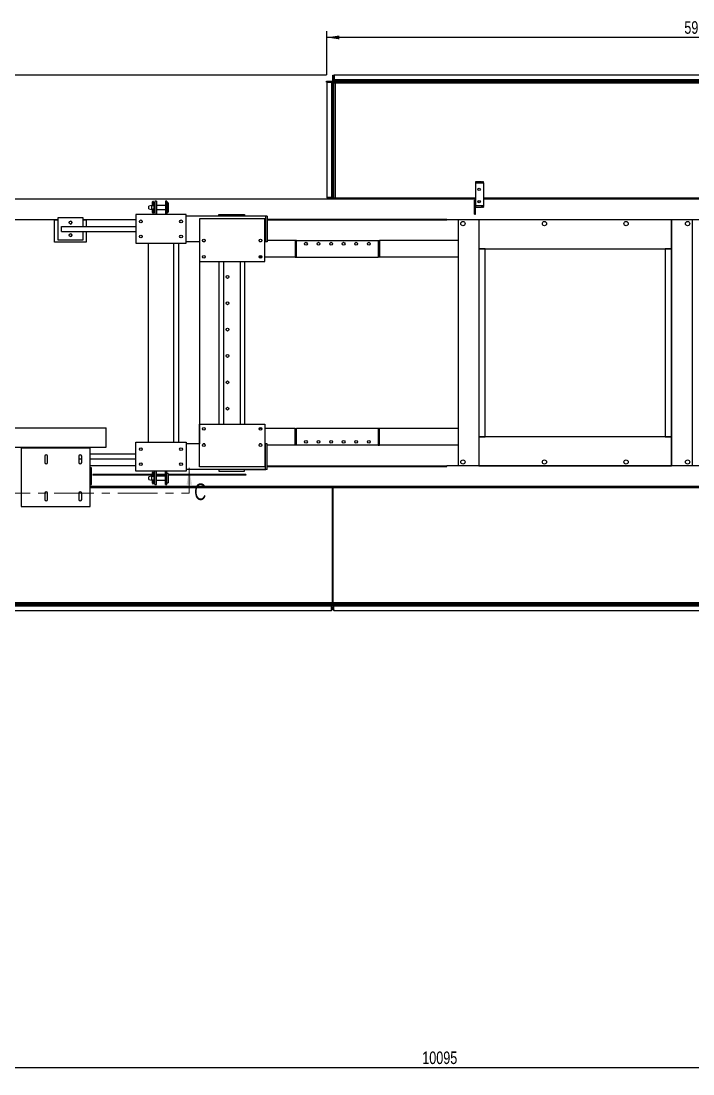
# Model space of a CAD drawing. Header units: millimetres. Extents: x 1293 to 41893, y 1011 to 26911.
# Drawn here: x 9641 to 14994, y 9975 to 18367 of the extents above; entities that cross this region are included whole.
import ezdxf

# ---------------------------------------------------------------- set-up
doc = ezdxf.new("R2010")
doc.units = ezdxf.units.MM
doc.header["$LTSCALE"] = 50
doc.linetypes.add('CENTER', pattern=[10.16, 6.35, -1.27, 1.27, -1.27])
for name, color, linetype in [('CAPA_1', 7, 'Continuous'), ('CLIP_BAR', 5, 'Continuous'), ('PASILLOS', 2, 'Continuous')]:
    doc.layers.add(name, color=color, linetype=linetype)
doc.styles.add('SLDTEXTSTYLE0', font='TXT', dxfattribs={"width": 0.75})
doc.dimstyles.new('SLDDIMSTYLE0', dxfattribs={"dimtxt": 100, "dimasz": 100, "dimexe": 0, "dimexo": 0.0625, "dimgap": 25, "dimtad": 2, "dimdec": 0, "dimrnd": 1e-09, "dimzin": 12, "dimdsep": 46, "dimtxsty": 'SLDTEXTSTYLE0', "dimsah": 1, "dimcen": 0.09, "dimadec": 0, "dimazin": 3, "dimtfac": 1, "dimtdec": 0, "dimtofl": 0, "dimtmove": 0, "dimatfit": 3, "dimfxl": 1, "dimfrac": 2, "dimtolj": 1, "dimtzin": 12, "dimarcsym": 0})

# ---------------------------------------------------------------- blocks, each defined once
blk = doc.blocks.new('_D_12')
at = {"layer": 'CAPA_1', "transparency": 16777216}
for p, q in [((12074.8, 17936.1), (7053.4, 17936.1)), ((7103.4, 16948.4), (7103.4, 17936.1)), ((7957.8, 16948.4), (7053.4, 16948.4))]:
    blk.add_line(p, q, dxfattribs=at)
for points in [[(7103.4, 17936.1), (7088, 17836.1), (7118.8, 17836.1)], [(7103.4, 16948.4), (7118.8, 17048.4), (7088, 17048.4)]]:
    blk.add_solid(points, dxfattribs=at)
at = {"layer": 'CAPA_1', "transparency": 16777216, "insert": (6974.5, 17331.4), "char_height": 100, "attachment_point": 1, "rotation": 90, "style": 'SLDTEXTSTYLE0'}
blk.add_mtext('988', dxfattribs=at)
blk = doc.blocks.new('_D_16')
at = {"layer": 'CAPA_1', "transparency": 16777216}
for p, q in [((7974.7, 13667.4), (7974.7, 9974.9)), ((18069.9, 13667.8), (18069.9, 9974.9)), ((7974.7, 10024.9), (18069.9, 10024.9))]:
    blk.add_line(p, q, dxfattribs=at)
for points in [[(7974.7, 10024.9), (8074.7, 10009.5), (8074.7, 10040.3)], [(18069.9, 10024.9), (17969.9, 10040.3), (17969.9, 10009.5)]]:
    blk.add_solid(points, dxfattribs=at)
at = {"layer": 'CAPA_1', "transparency": 16777216, "insert": (12837.6, 10153.8), "char_height": 100, "attachment_point": 1, "style": 'SLDTEXTSTYLE0'}
blk.add_mtext('10095', dxfattribs=at)
blk = doc.blocks.new('_D_17')
at = {"layer": 'CAPA_1', "transparency": 16777216}
for p, q in [((12076.7, 17937.9), (12076.7, 18286.9)), ((18069.9, 18236.9), (12076.7, 18236.9)), ((18069.9, 17937.9), (18069.9, 18286.9))]:
    blk.add_line(p, q, dxfattribs=at)
for points in [[(12076.7, 18236.9), (12176.7, 18221.5), (12176.7, 18252.3)], [(18069.9, 18236.9), (17969.9, 18252.3), (17969.9, 18221.5)]]:
    blk.add_solid(points, dxfattribs=at)
at = {"layer": 'CAPA_1', "transparency": 16777216, "insert": (14925.5, 18365.8), "char_height": 100, "attachment_point": 1, "style": 'SLDTEXTSTYLE0'}
blk.add_mtext('5993', dxfattribs=at)

msp = doc.modelspace()

# ---------------------------------------------------------------- linework, layer by layer
at = {"color": 7, "linetype": 'Continuous', "lineweight": 25}
for p, q in [((13262.4128232, 17086.440389), (13262.4128232, 17083.265389)), ((13310.0378232, 17086.440389), (13262.4128232, 17086.440389)), ((13262.4128232, 17076.915389), (13262.4128232, 16894.465389)), ((13262.4128232, 17076.915389), (13325.9128232, 17076.915389)), ((13310.0378232, 17086.440389), (13310.0378232, 17076.915389)), ((13310.0378232, 17086.440389), (13316.3878232, 17086.440389)), ((13316.3878232, 17086.440389), (13316.3878232, 17076.915389)), ((13325.9128232, 17086.440389), (13316.3878232, 17086.440389)), ((13325.9128232, 17076.915389), (13325.9128232, 17086.440389)), ((13325.9128232, 17076.915389), (13325.9128232, 16894.465389)), ((13262.4128232, 16948.440389), (8022.3128232, 16948.440389)), ((10683.2253232, 16897.355389), (10658.2253232, 16891.1221889)), ((10658.2253232, 16871.8385891), (10658.2253232, 16891.1221889)), ((10658.2253232, 16871.8385891), (10683.2253232, 16865.605389)), ((10687.6690732, 16897.355389), (10683.2253232, 16897.355389)), ((10683.2253232, 16865.605389), (10683.2253232, 16897.355389)), ((10691.097719, 16929.0443944), (10688.9705454, 16926.9171444)), ((10688.9705454, 16896.954145), (10688.9705454, 16926.9171444)), ((10688.970976, 16922.8531444), (10691.0981496, 16924.9803944)), ((10688.970976, 16896.9540395), (10688.970976, 16922.8531444)), ((10697.4796703, 16922.8531444), (10688.970976, 16922.8531444)), ((10695.3520662, 16929.0443944), (10691.097719, 16929.0443944)), ((10691.0981496, 16924.9803944), (10695.3524968, 16924.9803944)), ((10697.4792398, 16926.9171444), (10695.3520662, 16929.0443944)), ((10695.3524968, 16924.9803944), (10697.4796703, 16922.8531444)), ((10697.4792398, 16922.853575), (10697.4792398, 16926.9171444)), ((10697.4796703, 16896.9580833), (10697.4796703, 16922.8531444)), ((10700.2253232, 16897.355389), (10698.7062498, 16897.355389)), ((10702.7653232, 16919.480389), (10700.2253232, 16919.480389)), ((10700.2253232, 16919.480389), (10700.2253232, 16843.480389)), ((10702.7653232, 16919.480389), (10702.7653232, 16843.480389)), ((10708.0628232, 16897.355389), (10702.7653232, 16897.355389)), ((10720.7628232, 16931.480389), (10708.0628232, 16931.480389)), ((10708.0628232, 16931.480389), (10708.0628232, 16881.480389)), ((10708.0628232, 16881.480389), (10708.0628232, 16825.636389)), ((10720.7628232, 16931.480389), (10720.7628232, 16881.480389)), ((10790.7628232, 16897.355389), (10720.7628232, 16897.355389)), ((10720.7628232, 16881.480389), (10720.7628232, 16825.636389)), ((10803.4628232, 16931.480389), (10790.7628232, 16931.480389)), ((10790.7628232, 16931.480389), (10790.7628232, 16881.480389)), ((10790.7628232, 16881.480389), (10790.7628232, 16825.636389)), ((10803.4628232, 16931.480389), (10803.4628232, 16881.480389)), ((10812.9878232, 16919.580389), (10803.4628232, 16919.580389)), ((10803.4628232, 16881.480389), (10803.4628232, 16825.636389)), ((10812.9878232, 16919.580389), (10812.9878232, 16843.380389)), ((13252.8878232, 16884.940389), (13252.8878232, 16938.440389)), ((13252.8878232, 16938.440389), (13262.4128232, 16938.440389)), ((13252.8878232, 16884.940389), (13262.4128232, 16884.940389)), ((13252.8878232, 16828.440389), (13252.8878232, 16884.940389)), ((13262.4128232, 16894.465389), (13262.4128232, 16884.940389)), ((13325.9128232, 16894.465389), (13262.4128232, 16894.465389)), ((13262.4128232, 16884.940389), (13310.0378232, 16884.940389)), ((13262.4128232, 16828.440389), (13262.4128232, 16884.940389)), ((13310.0378232, 16894.465389), (13310.0378232, 16884.940389)), ((13316.3878232, 16884.940389), (13310.0378232, 16884.940389)), ((13316.3878232, 16894.465389), (13316.3878232, 16884.940389)), ((13316.3878232, 16884.940389), (13325.9128232, 16884.940389)), ((17166.9128232, 16948.440389), (13325.9128232, 16948.440389)), ((13325.9128232, 16888.115389), (13325.9128232, 16884.940389)), ((9933.44943, 16798.636389), (9933.44943, 16622.636389)), ((10136.44943, 16798.636389), (9933.44943, 16798.636389)), ((10136.44943, 16730.753189), (10136.44943, 16798.636389)), ((10555.7628232, 16825.636389), (10555.7628232, 16595.636389)), ((10955.7628232, 16825.636389), (10555.7628232, 16825.636389)), ((10683.2253232, 16865.605389), (10687.6690732, 16865.605389)), ((10688.9705454, 16861.4803944), (10688.9705454, 16866.0110517)), ((10688.970976, 16861.4803944), (10688.970976, 16866.0111534)), ((10697.4796703, 16861.4803944), (10697.4796703, 16866.0048493)), ((10698.7062498, 16865.605389), (10700.2253232, 16865.605389)), ((10700.2253232, 16843.480389), (10702.7653232, 16843.480389)), ((10702.7653232, 16865.605389), (10708.0628232, 16865.605389)), ((10720.7628232, 16865.605389), (10790.7628232, 16865.605389)), ((10803.4628232, 16843.380389), (10812.9878232, 16843.380389)), ((10955.7628232, 16595.636389), (10955.7628232, 16825.636389)), ((11588.2577111, 16812.490389), (10955.7628232, 16812.490389)), ((11064.2577111, 16792.136389), (11064.2577111, 16451.1363887)), ((11582.2577111, 16792.136389), (11064.2577111, 16792.136389)), ((11218.2577111, 16812.490389), (11218.2577111, 16825.636389)), ((11218.2577111, 16825.636389), (11422.2577111, 16825.636389)), ((11422.1117111, 16813.760389), (11218.4037111, 16813.760389)), ((11218.4037111, 16813.760389), (11218.4037111, 16812.490389)), ((11422.1117111, 16812.490389), (11422.1117111, 16813.760389)), ((11422.1117111, 16813.760389), (11437.1117111, 16813.760389)), ((11422.2577111, 16825.636389), (11422.2577111, 16813.760389)), ((11437.1117111, 16812.490389), (11437.1117111, 16813.760389)), ((11437.1117111, 16813.760389), (11592.1117111, 16813.760389)), ((11582.2577111, 16451.1363887), (11582.2577111, 16792.136389)), ((11588.2577111, 16812.490389), (11588.2577111, 16608.782389)), ((11600.9577111, 16812.490389), (11588.2577111, 16812.490389)), ((11592.1117111, 16812.490389), (11592.1117111, 16813.760389)), ((11600.9577111, 16812.490389), (11600.9577111, 16608.782389)), ((11600.9577111, 16789.182389), (13033.5088232, 16789.182389)), ((13033.5088232, 16789.182389), (13033.5088232, 16782.832389)), ((13252.8878232, 16828.440389), (13262.4128232, 16828.440389)), ((9933.44943, 16782.832389), (8946.6262163, 16782.832389)), ((9907.1226764, 16782.832389), (9933.44943, 16782.832389)), ((9907.1226764, 16605.832389), (9907.1226764, 16782.832389)), ((9963.107381, 16690.519589), (9963.107381, 16730.753189)), ((9963.107381, 16730.753189), (10555.7628232, 16730.753189)), ((10555.7628232, 16782.832389), (10136.44943, 16782.832389)), ((10136.44943, 16782.832389), (10161.1226764, 16782.832389)), ((10161.1226764, 16782.832389), (10161.1226764, 16730.753189)), ((11600.9577111, 16782.832389), (13033.5088232, 16782.832389)), ((17214.7588232, 16782.832389), (13033.5088232, 16782.832389)), ((13123.5088232, 16782.832389), (13123.5088232, 14822.440389)), ((13289.1168232, 16782.832389), (13123.5088232, 16782.832389)), ((13289.1168232, 16782.832389), (13289.1168232, 14822.440389)), ((13289.1168232, 16782.832389), (13289.1168232, 16552.832389)), ((14823.5088232, 16782.832389), (13289.1168232, 16782.832389)), ((14989.1168232, 16782.832389), (14823.5088232, 16782.832389)), ((14823.5088232, 16782.832389), (14823.5088232, 14822.440389)), ((14823.5088232, 16552.832389), (14823.5088232, 16782.832389)), ((14989.1168232, 16782.832389), (14989.1168232, 14822.440389)), ((9933.44943, 16622.636389), (10136.44943, 16622.636389)), ((9963.107381, 16690.519589), (10555.7628232, 16690.519589)), ((10136.44943, 16622.636389), (10136.44943, 16690.519589)), ((10161.1226764, 16690.519589), (10161.1226764, 16605.832389)), ((11824.6908329, 16619.311389), (11600.9577111, 16619.311389)), ((11824.6908329, 16619.311389), (11824.6908329, 16485.961389)), ((11836.3128329, 16619.311389), (11824.6908329, 16619.311389)), ((11836.3128329, 16619.311389), (12486.3128329, 16619.311389)), ((11836.3128329, 16485.961389), (11836.3128329, 16619.311389)), ((12486.3128329, 16619.311389), (12486.3128329, 16485.961389)), ((12486.3128329, 16619.311389), (12497.9348329, 16619.311389)), ((12497.9348329, 16619.311389), (12497.9348329, 16485.961389)), ((13123.5088232, 16619.311389), (12497.9348329, 16619.311389)), ((13123.5088232, 16619.311389), (13123.5088232, 16485.961389)), ((10161.1226764, 16605.832389), (9907.1226764, 16605.832389)), ((10555.7628232, 16595.636389), (10955.7628232, 16595.636389)), ((10653.6493232, 16595.636389), (10653.6493232, 15009.636389)), ((10856.9763232, 16595.636389), (10856.9763232, 15009.636389)), ((10896.2288232, 16595.636389), (10896.2288232, 15009.636389)), ((11064.2577111, 16608.782389), (10955.7628232, 16608.782389)), ((11061.8368232, 16608.782389), (11061.8368232, 14996.490389)), ((11104.9729434, 16608.782389), (11091.5424788, 16608.782389)), ((11554.9729434, 16608.782389), (11541.5424788, 16608.782389)), ((11552.839445, 16607.512389), (11543.6759772, 16607.512389)), ((11588.2577111, 16608.782389), (11582.2577111, 16608.782389)), ((11592.1117111, 16607.512389), (11582.2577111, 16607.512389)), ((11600.9577111, 16608.782389), (11588.2577111, 16608.782389)), ((11592.1117111, 16608.782389), (11592.1117111, 16607.512389)), ((13289.1168232, 16552.832389), (14823.5088232, 16552.832389)), ((13339.9168232, 16552.832389), (13289.1168232, 16552.832389)), ((13289.1168232, 16552.832389), (13289.1168232, 15052.440389)), ((13339.9168232, 15052.440389), (13339.9168232, 16552.832389)), ((14772.7088232, 16552.832389), (14772.7088232, 15052.440389)), ((14823.5088232, 16552.832389), (14772.7088232, 16552.832389)), ((14823.5088232, 15052.440389), (14823.5088232, 16552.832389)), ((11064.2577111, 16451.1363887), (11582.2577111, 16451.1363887)), ((11218.1393232, 16451.1363887), (11218.1393232, 15154.1363893)), ((11253.5827111, 16451.1363887), (11253.5827111, 15154.1363893)), ((11386.9327111, 16451.1363887), (11386.9327111, 15154.1363893)), ((11421.4663232, 16451.1363887), (11421.4663232, 15154.1363893)), ((11559.2432485, 16485.961389), (11537.2721737, 16485.961389)), ((11824.6908329, 16485.961389), (11582.2577111, 16485.961389)), ((11824.6908329, 16485.961389), (11836.3128329, 16485.961389)), ((11836.3128329, 16485.961389), (12486.3128329, 16485.961389)), ((12497.9348329, 16485.961389), (12486.3128329, 16485.961389)), ((13123.5088232, 16485.961389), (12497.9348329, 16485.961389)), ((9238.0458232, 15124.236389), (10318.0458232, 15124.236389)), ((10318.0458232, 14971.836389), (10318.0458232, 15124.236389)), ((11064.2577111, 14813.136389), (11064.2577111, 15154.1363893)), ((11064.2577111, 15154.1363893), (11582.2577111, 15154.1363893)), ((11559.2432485, 15119.311389), (11537.2721737, 15119.311389)), ((11582.2577111, 15154.1363893), (11582.2577111, 14813.136389)), ((11824.6908329, 15119.311389), (11582.2577111, 15119.311389)), ((11824.6908329, 15119.311389), (11836.3128329, 15119.311389)), ((11824.6908329, 14985.961389), (11824.6908329, 15119.311389)), ((12486.3128329, 15119.311389), (11836.3128329, 15119.311389)), ((11836.3128329, 14985.961389), (11836.3128329, 15119.311389)), ((12486.3128329, 15119.311389), (12486.3128329, 14985.961389)), ((12497.9348329, 15119.311389), (12486.3128329, 15119.311389)), ((12497.9348329, 14985.961389), (12497.9348329, 15119.311389)), ((13123.5088232, 15119.311389), (12497.9348329, 15119.311389)), ((13123.5088232, 15119.311389), (13123.5088232, 14985.961389)), ((14823.5088232, 15052.440389), (13289.1168232, 15052.440389)), ((13289.1168232, 15052.440389), (13289.1168232, 14822.440389)), ((13289.1168232, 15052.440389), (13339.9168232, 15052.440389)), ((14772.7088232, 15052.440389), (14823.5088232, 15052.440389)), ((14823.5088232, 14822.440389), (14823.5088232, 15052.440389)), ((9238.0458232, 14971.836389), (10318.0458232, 14971.836389)), ((10191.3758232, 14962.311389), (9641.3758232, 14962.311389)), ((9641.3758232, 14962.311389), (9641.3758232, 14498.311389)), ((9650.9008232, 14971.836389), (9650.9008232, 14962.311389)), ((10181.8508232, 14971.836389), (10181.8508232, 14962.311389)), ((10191.3758232, 14498.311389), (10191.3758232, 14962.311389)), ((10555.7628232, 15009.636389), (10955.7628232, 15009.636389)), ((10555.7628232, 14779.636389), (10555.7628232, 15009.636389)), ((10955.7628232, 15009.636389), (10955.7628232, 14779.636389)), ((11064.2577111, 14996.490389), (10955.7628232, 14996.490389)), ((11104.9729434, 14996.490389), (11091.5424788, 14996.490389)), ((11554.9729434, 14996.490389), (11541.5424788, 14996.490389)), ((11552.839445, 14997.760389), (11543.6759772, 14997.760389)), ((11592.1117111, 14997.760389), (11582.2577111, 14997.760389)), ((11588.2577111, 14996.490389), (11582.2577111, 14996.490389)), ((11600.9577111, 14996.490389), (11588.2577111, 14996.490389)), ((11588.2577111, 14792.782389), (11588.2577111, 14996.490389)), ((11592.1117111, 14996.490389), (11592.1117111, 14997.760389)), ((11600.9577111, 14792.782389), (11600.9577111, 14996.490389)), ((11824.6908329, 14985.961389), (11600.9577111, 14985.961389)), ((11836.3128329, 14985.961389), (11824.6908329, 14985.961389)), ((12486.3128329, 14985.961389), (11836.3128329, 14985.961389)), ((12486.3128329, 14985.961389), (12497.9348329, 14985.961389)), ((13123.5088232, 14985.961389), (12497.9348329, 14985.961389)), ((9830.2633232, 14898.311389), (9830.2633232, 14848.311389)), ((9852.4883232, 14848.311389), (9852.4883232, 14898.311389)), ((10102.2633232, 14898.311389), (10102.2633232, 14848.311389)), ((10124.4883232, 14874.519589), (10102.2633232, 14874.519589)), ((10124.4883232, 14848.311389), (10124.4883232, 14898.311389)), ((10555.7628232, 14914.753189), (10191.3758232, 14914.753189)), ((10555.7628232, 14874.519589), (10191.3758232, 14874.519589)), ((10555.7628232, 14822.440389), (10191.3758232, 14822.440389)), ((10202.9978232, 14806.311389), (10191.3758232, 14806.311389)), ((10202.9978232, 14672.961389), (10202.9978232, 14806.311389)), ((10955.7628232, 14779.636389), (10555.7628232, 14779.636389)), ((10691.097719, 14771.3563944), (10688.9705454, 14769.2291444)), ((10695.3520662, 14771.3563944), (10691.097719, 14771.3563944)), ((10697.4792398, 14769.2291444), (10695.3520662, 14771.3563944)), ((10708.0628232, 14723.792389), (10708.0628232, 14779.636389)), ((10720.7628232, 14723.792389), (10720.7628232, 14779.636389)), ((10790.7628232, 14723.792389), (10790.7628232, 14779.636389)), ((10803.4628232, 14723.792389), (10803.4628232, 14779.636389)), ((11588.2577111, 14792.782389), (10955.7628232, 14792.782389)), ((11582.2577111, 14813.136389), (11064.2577111, 14813.136389)), ((11218.2577111, 14792.782389), (11218.2577111, 14779.636389)), ((11218.2577111, 14779.636389), (11422.2577111, 14779.636389)), ((11218.4037111, 14791.512389), (11218.4037111, 14792.782389)), ((11422.1117111, 14791.512389), (11218.4037111, 14791.512389)), ((11422.1117111, 14792.782389), (11422.1117111, 14791.512389)), ((11422.1117111, 14791.512389), (11437.1117111, 14791.512389)), ((11422.2577111, 14779.636389), (11422.2577111, 14791.512389)), ((11437.1117111, 14792.782389), (11437.1117111, 14791.512389)), ((11437.1117111, 14791.512389), (11592.1117111, 14791.512389)), ((11600.9577111, 14792.782389), (11588.2577111, 14792.782389)), ((11592.1117111, 14792.782389), (11592.1117111, 14791.512389)), ((11600.9577111, 14822.440389), (13033.5088232, 14822.440389)), ((11600.9577111, 14816.090389), (13033.5088232, 14816.090389)), ((18015.9628232, 14822.440389), (13033.5088232, 14822.440389)), ((13033.5088232, 14816.090389), (13033.5088232, 14822.440389)), ((13289.1168232, 14822.440389), (13123.5088232, 14822.440389)), ((13289.1168232, 14822.440389), (14823.5088232, 14822.440389)), ((14989.1168232, 14822.440389), (14823.5088232, 14822.440389)), ((10688.9705454, 14753.182389), (10212.5088232, 14753.182389)), ((10212.5088232, 14753.182389), (10212.5088232, 14746.832389)), ((10688.9705454, 14746.832389), (10212.5088232, 14746.832389)), ((10683.2253232, 14739.667389), (10658.2253232, 14733.4341889)), ((10658.2253232, 14714.1505891), (10658.2253232, 14733.4341889)), ((10658.2253232, 14714.1505891), (10683.2253232, 14707.917389)), ((10687.6690732, 14739.667389), (10683.2253232, 14739.667389)), ((10683.2253232, 14707.917389), (10683.2253232, 14739.667389)), ((10683.2253232, 14707.917389), (10687.6690732, 14707.917389)), ((10688.9705454, 14739.266145), (10688.9705454, 14769.2291444)), ((10688.9705454, 14703.7923944), (10688.9705454, 14708.3230517)), ((10688.970976, 14765.1651444), (10691.0981496, 14767.2923944)), ((10688.970976, 14739.2660395), (10688.970976, 14765.1651444)), ((10697.4796703, 14765.1651444), (10688.970976, 14765.1651444)), ((10688.970976, 14703.7923944), (10688.970976, 14708.3231534)), ((10691.0981496, 14767.2923944), (10695.3524968, 14767.2923944)), ((10695.3524968, 14767.2923944), (10697.4796703, 14765.1651444)), ((10697.4792398, 14765.165575), (10697.4792398, 14769.2291444)), ((10697.4796703, 14739.2700833), (10697.4796703, 14765.1651444)), ((10700.2253232, 14753.182389), (10697.4796703, 14753.182389)), ((10700.2253232, 14746.832389), (10697.4796703, 14746.832389)), ((10697.4796703, 14703.7923944), (10697.4796703, 14708.3168493)), ((10700.2253232, 14739.667389), (10698.7062498, 14739.667389)), ((10698.7062498, 14707.917389), (10700.2253232, 14707.917389)), ((10702.7653232, 14761.792389), (10700.2253232, 14761.792389)), ((10700.2253232, 14761.792389), (10700.2253232, 14685.792389)), ((10702.7653232, 14761.792389), (10702.7653232, 14685.792389)), ((10708.0628232, 14753.182389), (10702.7653232, 14753.182389)), ((10708.0628232, 14746.832389), (10702.7653232, 14746.832389)), ((10708.0628232, 14739.667389), (10702.7653232, 14739.667389)), ((10702.7653232, 14707.917389), (10708.0628232, 14707.917389)), ((10708.0628232, 14673.792389), (10708.0628232, 14723.792389)), ((10790.7628232, 14753.182389), (10720.7628232, 14753.182389)), ((10790.7628232, 14746.832389), (10720.7628232, 14746.832389)), ((10790.7628232, 14739.667389), (10720.7628232, 14739.667389)), ((10720.7628232, 14673.792389), (10720.7628232, 14723.792389)), ((10720.7628232, 14707.917389), (10790.7628232, 14707.917389)), ((10790.7628232, 14673.792389), (10790.7628232, 14723.792389)), ((10812.9878232, 14761.892389), (10803.4628232, 14761.892389)), ((10803.4628232, 14673.792389), (10803.4628232, 14723.792389)), ((10812.9878232, 14761.892389), (10812.9878232, 14685.692389)), ((11432.5088232, 14753.182389), (10812.9878232, 14753.182389)), ((11432.5088232, 14746.832389), (10812.9878232, 14746.832389)), ((11432.5088232, 14753.182389), (11432.5088232, 14746.832389)), ((9830.2633232, 14603.311389), (9830.2633232, 14553.311389)), ((9852.4883232, 14553.311389), (9852.4883232, 14603.311389)), ((10102.2633232, 14603.311389), (10102.2633232, 14553.311389)), ((10124.4883232, 14553.311389), (10124.4883232, 14603.311389)), ((10191.3758232, 14672.961389), (10202.9978232, 14672.961389)), ((18015.9628232, 14656.832389), (10191.3758232, 14656.832389)), ((10700.2253232, 14685.792389), (10702.7653232, 14685.792389)), ((10708.0628232, 14673.792389), (10720.7628232, 14673.792389)), ((10790.7628232, 14673.792389), (10803.4628232, 14673.792389)), ((10803.4628232, 14685.692389), (10812.9878232, 14685.692389)), ((9641.3758232, 14498.311389), (10191.3758232, 14498.311389))]:
    msp.add_line(p, q, dxfattribs=at)
at = {"color": 7, "linetype": 'Continuous', "lineweight": 18}
msp.add_line((10981.1710567, 14604.3339065), (10981.1710567, 14805.4172399), dxfattribs=at)
at = {"color": 7, "linetype": 'CENTER', "lineweight": 18}
msp.add_line((7871.9073073, 14604.3339065), (10981.1710567, 14604.3339065), dxfattribs=at)
at = {"color": 7, "linetype": 'Continuous', "lineweight": 25, "flags": 128}
for points in [[(10689.0057984, 16849.662946), (10689.0118074, 16848.4732676), (10689.0149822, 16847.1399885), (10689.0151038, 16845.7551647), (10689.0121637, 16844.4144115), (10689.006365, 16843.210301), (10688.998108, 16842.2259711), (10688.9879627, 16841.5293847), (10688.9766298, 16841.1686376), (10688.9648916, 16841.1686376), (10688.9535587, 16841.5293847), (10688.9434134, 16842.2259711), (10688.9351564, 16843.210301), (10688.9293577, 16844.4144115), (10688.9264176, 16845.7551647), (10688.9265392, 16847.1399885), (10688.9297141, 16848.4732676), (10688.935723, 16849.662946)], [(10688.9343921, 16843.3528147), (10688.9361586, 16843.0232231), (10688.9442702, 16842.1119164), (10688.9544972, 16841.4325189), (10688.9726502, 16840.9092279), (10688.9854432, 16840.7442292), (10689.0146342, 16840.503733), (10689.1355103, 16839.9476469), (10689.6017456, 16838.8926505), (10690.1813575, 16838.150153), (10690.9003567, 16837.5596842), (10691.8388095, 16837.1006232), (10692.9057393, 16836.8804546), (10694.1049601, 16836.9604165), (10695.0906464, 16837.2992258), (10695.8737277, 16837.7933302), (10696.4717245, 16838.373097), (10696.9016975, 16838.9814926), (10697.1864599, 16839.5697992), (10697.3539415, 16840.0935057), (10697.4346868, 16840.4977631), (10697.4635631, 16840.7315998), (10697.4742809, 16840.8596581), (10697.4819824, 16840.9889828), (10697.490875, 16841.229616), (10697.5020921, 16841.8086561), (10697.510688, 16842.5891686), (10697.5177012, 16843.6294346), (10697.5222612, 16844.8214274), (10697.5242119, 16846.1019221), (10697.5234662, 16847.398272), (10697.5200694, 16848.6355976), (10697.51455, 16849.691466), (10697.51455, 16849.691466)], [(10688.935723, 16849.662946), (10688.9436487, 16850.9526209), (10688.9506335, 16852.3159134), (10688.9566284, 16853.7432904), (10688.9615916, 16855.2247707), (10688.9654882, 16856.7499947), (10688.9682912, 16858.308297), (10688.9699809, 16859.8887809), (10688.9705454, 16861.4803944)], [(10688.970976, 16861.4803944), (10688.9715405, 16859.8887809), (10688.9732302, 16858.308297), (10688.9760332, 16856.7499947), (10688.9799299, 16855.2247707), (10688.984893, 16853.7432904), (10688.9908879, 16852.3159134), (10688.9978727, 16850.9526209), (10689.0057984, 16849.662946)], [(10697.4796703, 16861.4803944), (10697.4802349, 16859.8887809), (10697.4819245, 16858.308297), (10697.4847275, 16856.7499947), (10697.4886242, 16855.2247707), (10697.4935874, 16853.7432904), (10697.4995823, 16852.3159134), (10697.506567, 16850.9526209), (10697.5144928, 16849.662946)], [(10689.0057984, 14691.974946), (10689.0118074, 14690.7852676), (10689.0149822, 14689.4519885), (10689.0151038, 14688.0671647), (10689.0121637, 14686.7264115), (10689.006365, 14685.522301), (10688.998108, 14684.5379711), (10688.9879627, 14683.8413847), (10688.9766298, 14683.4806376), (10688.9648916, 14683.4806376), (10688.9535587, 14683.8413847), (10688.9434134, 14684.5379711), (10688.9351564, 14685.522301), (10688.9293577, 14686.7264115), (10688.9264176, 14688.0671647), (10688.9265392, 14689.4519885), (10688.9297141, 14690.7852676), (10688.935723, 14691.974946)], [(10688.9343921, 14685.6648147), (10688.9361586, 14685.3352231), (10688.9442702, 14684.4239164), (10688.9544972, 14683.7445189), (10688.9726502, 14683.2212279), (10688.9854432, 14683.0562292), (10689.0146342, 14682.815733), (10689.1355103, 14682.2596469), (10689.6017456, 14681.2046505), (10690.1813575, 14680.462153), (10690.9003567, 14679.8716842), (10691.8388095, 14679.4126232), (10692.9057393, 14679.1924546), (10694.1049601, 14679.2724165), (10695.0906464, 14679.6112258), (10695.8737277, 14680.1053302), (10696.4717245, 14680.685097), (10696.9016975, 14681.2934926), (10697.1864599, 14681.8817992), (10697.3539415, 14682.4055057), (10697.4346868, 14682.8097631), (10697.4635631, 14683.0435998), (10697.4742809, 14683.1716581), (10697.4819824, 14683.3009828), (10697.490875, 14683.541616), (10697.5020921, 14684.1206561), (10697.510688, 14684.9011686), (10697.5177012, 14685.9414346), (10697.5222612, 14687.1334274), (10697.5242119, 14688.4139221), (10697.5234662, 14689.710272), (10697.5200694, 14690.9475976), (10697.51455, 14692.003466), (10697.51455, 14692.003466)], [(10688.935723, 14691.974946), (10688.9436487, 14693.2646209), (10688.9506335, 14694.6279134), (10688.9566284, 14696.0552904), (10688.9615916, 14697.5367707), (10688.9654882, 14699.0619947), (10688.9682912, 14700.620297), (10688.9699809, 14702.2007809), (10688.9705454, 14703.7923944)], [(10688.970976, 14703.7923944), (10688.9715405, 14702.2007809), (10688.9732302, 14700.620297), (10688.9760332, 14699.0619947), (10688.9799299, 14697.5367707), (10688.984893, 14696.0552904), (10688.9908879, 14694.6279134), (10688.9978727, 14693.2646209), (10689.0057984, 14691.974946)], [(10697.4796703, 14703.7923944), (10697.4802349, 14702.2007809), (10697.4819245, 14700.620297), (10697.4847275, 14699.0619947), (10697.4886242, 14697.5367707), (10697.4935874, 14696.0552904), (10697.4995823, 14694.6279134), (10697.506567, 14693.2646209), (10697.5144928, 14691.974946)]]:
    msp.add_lwpolyline(points, dxfattribs=at)
at = {"color": 7, "linetype": 'Continuous', "lineweight": 25}
for centre, radius in [((13290.9128232, 17026.940389), 9.525), ((13290.9128232, 16926.940389), 9.525), ((13290.9128232, 16926.940389), 7.9375), ((10034.94943, 16760.636389), 11.1125), ((10595.7628232, 16770.636389), 11.1125), ((10915.7628232, 16770.636389), 11.1125), ((13161.3128232, 16752.636389), 17), ((13811.3128232, 16752.636389), 17), ((14461.3128232, 16752.636389), 17), ((14951.3128232, 16752.636389), 17), ((10034.94943, 16660.636389), 11.1125), ((10595.7628232, 16650.636389), 11.1125), ((10915.7628232, 16650.636389), 11.1125), ((11098.2577111, 16617.6363887), 11.1125), ((11548.2577111, 16617.6363887), 11.1125), ((11911.3128329, 16592.636389), 11.1125), ((12011.3128329, 16592.636389), 11.1125), ((12111.3128329, 16592.636389), 11.1125), ((12211.3128329, 16592.636389), 11.1125), ((12311.3128329, 16592.636389), 11.1125), ((12411.3128329, 16592.636389), 11.1125), ((11098.2577111, 16487.6363887), 11.1125), ((11548.2577111, 16487.6363887), 11.1125), ((11285.2577111, 16327.636389), 11.1125), ((11285.2577111, 16117.636389), 11.1125), ((11285.2577111, 15907.636389), 11.1125), ((11285.2577111, 15697.636389), 11.1125), ((11285.2577111, 15487.636389), 11.1125), ((11285.2577111, 15277.636389), 11.1125), ((11098.2577111, 15117.6363893), 11.1125), ((11548.2577111, 15117.6363893), 11.1125), ((11911.3128329, 15012.636389), 11.1125), ((12011.3128329, 15012.636389), 11.1125), ((12111.3128329, 15012.636389), 11.1125), ((12211.3128329, 15012.636389), 11.1125), ((12311.3128329, 15012.636389), 11.1125), ((12411.3128329, 15012.636389), 11.1125), ((10595.7628232, 14954.636389), 11.1125), ((10915.7628232, 14954.636389), 11.1125), ((11098.2577111, 14987.6363893), 11.1125), ((11548.2577111, 14987.6363893), 11.1125), ((13161.3128232, 14852.636389), 17), ((13811.3128232, 14852.636389), 17), ((14461.3128232, 14852.636389), 17), ((14951.3128232, 14852.636389), 17), ((10595.7628232, 14834.636389), 11.1125), ((10915.7628232, 14834.636389), 11.1125)]:
    msp.add_circle(centre, radius, dxfattribs=at)
for centre, radius, start, end in [((13268.7628232, 17083.265389), 6.35, 180, 270), ((13319.5628232, 16888.115389), 6.35, 0, 90), ((10034.1226764, 16760.642389), 11.1125, 271.7161112424, 87.452277971), ((10034.1226764, 16660.642389), 11.1125, 271.7160799006, 87.4523091702), ((9841.3758232, 14898.311389), 11.1125, 0, 180), ((10113.3758232, 14898.311389), 11.1125, 0, 180), ((9841.3758232, 14848.311389), 11.1125, 180, 0), ((10113.3758232, 14848.311389), 11.1125, 180, 0), ((9841.3758232, 14603.311389), 11.1125, 0, 180), ((10113.3758232, 14603.311389), 11.1125, 0, 180), ((9841.3758232, 14553.311389), 11.1125, 180, 0), ((10113.3758232, 14553.311389), 11.1125, 180, 0)]:
    msp.add_arc(centre, radius, start, end, dxfattribs=at)
for points, knots in [([(10687.6690732, 16897.355389), (10687.7268367, 16897.3346998), (10687.8422888, 16897.2933483), (10688.7379773, 16897.0013965), (10690.0829046, 16896.654066), (10691.81915, 16896.3785953), (10693.696902, 16896.3208535), (10695.4645906, 16896.4893103), (10697.0044859, 16896.8051964), (10698.1521884, 16897.1376581), (10698.7646647, 16897.3493754), (10698.7205012, 16897.3341093), (10698.7062498, 16897.3291829)], [0, 0, 0, 0, 0.103052733, 0.2059715539, 0.3124131082, 0.4222289499, 0.5279743306, 0.628363662, 0.7305359581, 0.8386175609, 0.9479220951, 1, 1, 1, 1]), ([(10698.7062498, 16865.6315951), (10698.720794, 16865.6265735), (10698.7634999, 16865.6118288), (10698.2045533, 16865.804812), (10697.1292677, 16866.1229216), (10695.5667797, 16866.4599154), (10693.7289526, 16866.641025), (10691.8798406, 16866.5831091), (10690.2103479, 16866.3313117), (10688.8388861, 16865.9904797), (10687.8621725, 16865.6747043), (10687.733193, 16865.6284056), (10687.6690732, 16865.605389)], [0, 0, 0, 0, 0.0520490105, 0.1528295472, 0.2564379536, 0.3652427714, 0.4739745616, 0.5765674698, 0.6768467967, 0.7818864025, 0.8915687612, 1, 1, 1, 1]), ([(10687.6690732, 14739.667389), (10687.7268367, 14739.6466998), (10687.8422888, 14739.6053483), (10688.7379773, 14739.3133965), (10690.0829046, 14738.966066), (10691.81915, 14738.6905953), (10693.696902, 14738.6328535), (10695.4645906, 14738.8013103), (10697.0044859, 14739.1171964), (10698.1521884, 14739.4496581), (10698.7646647, 14739.6613754), (10698.7205012, 14739.6461093), (10698.7062498, 14739.6411829)], [0, 0, 0, 0, 0.103052733, 0.2059715539, 0.3124131082, 0.4222289499, 0.5279743306, 0.628363662, 0.7305359581, 0.8386175609, 0.9479220951, 1, 1, 1, 1]), ([(10698.7062498, 14707.9435951), (10698.720794, 14707.9385735), (10698.7634999, 14707.9238288), (10698.2045533, 14708.116812), (10697.1292677, 14708.4349216), (10695.5667797, 14708.7719154), (10693.7289526, 14708.953025), (10691.8798406, 14708.8951091), (10690.2103479, 14708.6433117), (10688.8388861, 14708.3024797), (10687.8621725, 14707.9867043), (10687.733193, 14707.9404056), (10687.6690732, 14707.917389)], [0, 0, 0, 0, 0.0520490105, 0.1528295472, 0.2564379536, 0.3652427714, 0.4739745616, 0.5765674698, 0.6768467967, 0.7818864025, 0.8915687612, 1, 1, 1, 1])]:
    msp.add_open_spline(points, degree=3, knots=knots, dxfattribs=at)
at = {"color": 7, "linetype": 'Continuous', "lineweight": 18}
msp.add_solid([(10981.1710567, 14805.4172399), (10960.00439, 14673.1255732), (11002.3377234, 14673.1255732)], dxfattribs=at)
at = {"layer": 'CLIP_BAR', "linetype": 'Continuous', "lineweight": 25}
for p, q in [((12075.8928232, 17880.515389), (12075.8928232, 17886.865389)), ((12075.8928232, 17886.865389), (12085.8928232, 17886.865389)), ((12082.7838232, 17880.515389), (12075.8928232, 17880.515389)), ((12085.8928232, 17886.865389), (12119.5428232, 17886.865389)), ((12108.6918232, 17880.515389), (12119.5428232, 17880.515389)), ((12125.8928232, 17936.865389), (12132.2428232, 17936.865389)), ((12125.8928232, 17926.865389), (12125.8928232, 17936.865389)), ((12125.8928232, 17893.215389), (12125.8928232, 17926.865389)), ((12132.2428232, 17936.865389), (12132.2428232, 17929.969389)), ((12132.2428232, 17893.215389), (12132.2428232, 17904.061389))]:
    msp.add_line(p, q, dxfattribs=at)
for radius in [12.7, 6.35]:
    msp.add_arc((12119.5428232, 17893.215389), radius, 270, 0, dxfattribs=at)
at = {"layer": 'PASILLOS', "linetype": 'Continuous', "lineweight": 25}
for p, q in [((12082.7838232, 17877.467389), (12077.5045323, 17877.467389)), ((12108.6918232, 17880.515389), (12082.7838232, 17880.515389)), ((12108.6918232, 17877.467389), (12082.7838232, 17877.467389)), ((12113.971114, 17877.467389), (12108.6918232, 17877.467389)), ((12114.7878232, 17880.515389), (12114.7878232, 17874.419389)), ((12124.3128232, 17880.515389), (12119.5428232, 17880.515389)), ((12124.3128232, 17881.4452106), (12124.3128232, 16958.440389)), ((12125.6685374, 17882.090389), (12130.6628232, 17882.090389)), ((12130.6628232, 17882.090389), (12130.6628232, 17887.080603)), ((16224.3128232, 17882.090389), (12130.6628232, 17882.090389)), ((12133.8378232, 17878.915389), (12130.6628232, 17882.090389)), ((12130.6628232, 17882.090389), (12130.6628232, 16958.440389)), ((12130.6628232, 17882.090389), (12133.8378232, 17878.915389)), ((16224.3128232, 17888.440389), (12131.310974, 17888.440389)), ((12132.2428232, 17929.969389), (12132.2428232, 17904.061389)), ((12138.3388232, 17897.965389), (12132.2428232, 17897.965389)), ((12132.2428232, 17888.440389), (12132.2428232, 17893.215389)), ((12143.8378232, 17868.915389), (12133.8378232, 17878.915389)), ((12135.2908232, 17935.2486799), (12135.2908232, 17929.969389)), ((12135.2908232, 17929.969389), (12135.2908232, 17904.061389)), ((12135.2908232, 17904.061389), (12135.2908232, 17898.7820982)), ((16213.4538232, 17936.065389), (12138.3388232, 17936.065389)), ((16213.4538232, 17897.965389), (12138.3388232, 17897.965389)), ((12233.8428232, 17888.440389), (12233.8428232, 17897.965389)), ((14093.3463232, 17888.440389), (14093.3463232, 17897.965389)), ((14194.9463232, 17888.440389), (14194.9463232, 17897.965389)), ((12076.6878232, 17874.419389), (12076.6878232, 16963.741389)), ((12114.7878232, 17874.419389), (12114.7878232, 16963.741389)), ((12143.8378232, 17872.840389), (12143.8378232, 16958.440389)), ((16224.3128232, 17872.840389), (12143.8378232, 17872.840389)), ((12124.3128232, 17778.915389), (12114.7878232, 17778.915389)), ((12124.3128232, 17059.245389), (12114.7878232, 17059.245389)), ((12077.5045323, 16960.693389), (12082.7838232, 16960.693389)), ((12108.6918232, 16960.693389), (12082.7838232, 16960.693389)), ((12108.6918232, 16957.645389), (12082.7838232, 16957.645389)), ((12108.6918232, 16960.693389), (12113.971114, 16960.693389)), ((12114.7878232, 16963.741389), (12114.7878232, 16957.645389)), ((12124.3128232, 16957.645389), (12114.7878232, 16957.645389)), ((12124.3128232, 16958.440389), (12124.3128232, 16957.645389)), ((12124.3128232, 16958.440389), (12130.6628232, 16958.440389)), ((12130.6628232, 16958.440389), (12133.8378232, 16958.440389)), ((12133.8378232, 16958.440389), (12143.8378232, 16958.440389)), ((12143.8378232, 16958.440389), (13262.4128232, 16958.440389)), ((12499.3128232, 16958.440389), (12499.3128232, 16948.440389)), ((12508.8378232, 16958.440389), (12508.8378232, 16948.440389)), ((13325.9128232, 16958.440389), (16224.3128232, 16958.440389)), ((13599.3128232, 16958.440389), (13599.3128232, 16948.440389)), ((13608.8378232, 16958.440389), (13608.8378232, 16948.440389)), ((14719.3128232, 16958.440389), (14719.3128232, 16948.440389)), ((14728.8378232, 16958.440389), (14728.8378232, 16948.440389)), ((12122.3128232, 14646.832389), (10191.3758232, 14646.832389)), ((10582.7878232, 14646.832389), (10582.7878232, 14656.832389)), ((10592.3128232, 14646.832389), (10592.3128232, 14656.832389)), ((11682.7878232, 14646.832389), (11682.7878232, 14656.832389)), ((11692.3128232, 14646.832389), (11692.3128232, 14656.832389)), ((12122.3128232, 13732.432389), (12122.3128232, 14646.832389)), ((16224.3128232, 14646.832389), (12124.3128232, 14646.832389)), ((12124.3128232, 14646.832389), (12124.3128232, 13732.432389)), ((12519.7878232, 14646.832389), (12519.7878232, 14656.832389)), ((12529.3128232, 14646.832389), (12529.3128232, 14656.832389)), ((13619.7878232, 14646.832389), (13619.7878232, 14656.832389)), ((13629.3128232, 14646.832389), (13629.3128232, 14656.832389)), ((14719.7878232, 14646.832389), (14719.7878232, 14656.832389)), ((14729.3128232, 14646.832389), (14729.3128232, 14656.832389)), ((8028.6628232, 13723.182389), (12122.3128232, 13723.182389)), ((8029.305974, 13716.832389), (12122.3128232, 13716.832389)), ((8036.3338232, 13707.307389), (12111.4488232, 13707.307389)), ((8041.8378232, 13732.432389), (12122.3128232, 13732.432389)), ((10054.8413232, 13716.832389), (10054.8413232, 13707.307389)), ((10156.4413232, 13716.832389), (10156.4413232, 13707.307389)), ((12015.9448232, 13716.832389), (12015.9448232, 13707.307389)), ((12111.4488232, 13707.307389), (12117.5448232, 13707.307389)), ((12114.4968232, 13701.211389), (12114.4968232, 13706.4906799)), ((12114.4968232, 13675.303389), (12114.4968232, 13701.211389)), ((12117.5448232, 13716.832389), (12117.5448232, 13707.307389)), ((12117.5448232, 13675.303389), (12117.5448232, 13701.211389)), ((12122.3128232, 13726.357389), (12122.3128232, 13732.432389)), ((12122.3128232, 13723.182389), (12122.3128232, 13726.357389)), ((12122.3128232, 13716.832389), (12122.3128232, 13723.182389)), ((12124.3128232, 13726.357389), (12124.3128232, 13732.432389)), ((12124.3128232, 13732.432389), (16224.3128232, 13732.432389)), ((12124.3128232, 13723.182389), (12124.3128232, 13726.357389)), ((12124.3128232, 13723.182389), (16224.3128232, 13723.182389)), ((12124.3128232, 13716.832389), (12124.3128232, 13723.182389)), ((12124.3128232, 13716.832389), (16224.3128232, 13716.832389)), ((12129.0628232, 13716.832389), (12129.0628232, 13707.307389)), ((12135.1588232, 13707.307389), (12129.0628232, 13707.307389)), ((12129.0628232, 13675.303389), (12129.0628232, 13701.211389)), ((12132.1108232, 13706.4906799), (12132.1108232, 13701.211389)), ((12132.1108232, 13675.303389), (12132.1108232, 13701.211389)), ((12135.1588232, 13707.307389), (16210.2738232, 13707.307389)), ((12230.6628232, 13716.832389), (12230.6628232, 13707.307389)), ((14153.6663232, 13716.832389), (14153.6663232, 13707.307389)), ((14255.2663232, 13716.832389), (14255.2663232, 13707.307389)), ((8036.3338232, 13669.207389), (12111.4488232, 13669.207389)), ((12114.4968232, 13670.0240982), (12114.4968232, 13675.303389)), ((12132.1108232, 13675.303389), (12132.1108232, 13670.0240982)), ((12135.1588232, 13669.207389), (16210.2738232, 13669.207389))]:
    msp.add_line(p, q, dxfattribs=at)
for centre, start, end in [((12082.7838232, 17874.419389), 150, 180), ((12082.7838232, 17874.419389), 90, 150), ((12108.6918232, 17874.419389), 30, 90), ((12108.6918232, 17874.419389), 0, 30), ((12138.3388232, 17929.969389), 120, 180), ((12138.3388232, 17904.061389), 180, 240), ((12138.3388232, 17929.969389), 90, 120), ((12138.3388232, 17904.061389), 240, 270), ((12082.7838232, 16963.741389), 180, 210), ((12082.7838232, 16963.741389), 210, 270), ((12108.6918232, 16963.741389), 270, 330), ((12108.6918232, 16963.741389), 330, 0), ((12111.4488232, 13701.211389), 60, 90), ((12111.4488232, 13701.211389), 0, 60), ((12135.1588232, 13701.211389), 120, 180), ((12135.1588232, 13701.211389), 90, 120), ((12111.4488232, 13675.303389), 270, 300), ((12111.4488232, 13675.303389), 300, 0), ((12135.1588232, 13675.303389), 180, 240), ((12135.1588232, 13675.303389), 240, 270)]:
    msp.add_arc(centre, 6.096, start, end, dxfattribs=at)

# ---------------------------------------------------------------- texts
at = {"color": 7, "linetype": 'Continuous', "insert": (11020.7782348, 14681.6572565), "char_height": 132.2916667, "attachment_point": 1, "style": 'SLDTEXTSTYLE0'}
msp.add_mtext('C', dxfattribs=at)

# ---------------------------------------------------------------- dimensions: what is measured, and where the dimension line sits
at = {"layer": 'CAPA_1'}
for base, p1, p2, angle, picture, middle in [((12076.6878232, 18236.865389), (18069.9378232, 17874.419389), (12076.6878232, 17874.419389), 0, '_D_17', (15073.3128232, 18236.865389)), ((7103.4228784, 17936.065389), (8021.3128232, 16948.440389), (12138.3388232, 17936.065389), 90, '_D_12', (7103.4228784, 17442.252889))]:
    dim = msp.add_linear_dim(base=base, p1=p1, p2=p2, angle=angle, dimstyle='SLDDIMSTYLE0', dxfattribs=at)
    dim.commit()
    dim.dimension.update_dxf_attribs({"geometry": picture, "text_midpoint": middle, "dimtype": 160})
dim = msp.add_linear_dim(base=(18069.9378232, 10024.8657267), p1=(7974.6878232, 13730.853389), p2=(18069.9378232, 13731.328389), dimstyle='SLDDIMSTYLE0', dxfattribs=at)
dim.commit()
dim.dimension.update_dxf_attribs({"geometry": '_D_16', "text_midpoint": (13022.3128232, 10024.8657267), "dimtype": 160})

doc.saveas('drawing.dxf')
